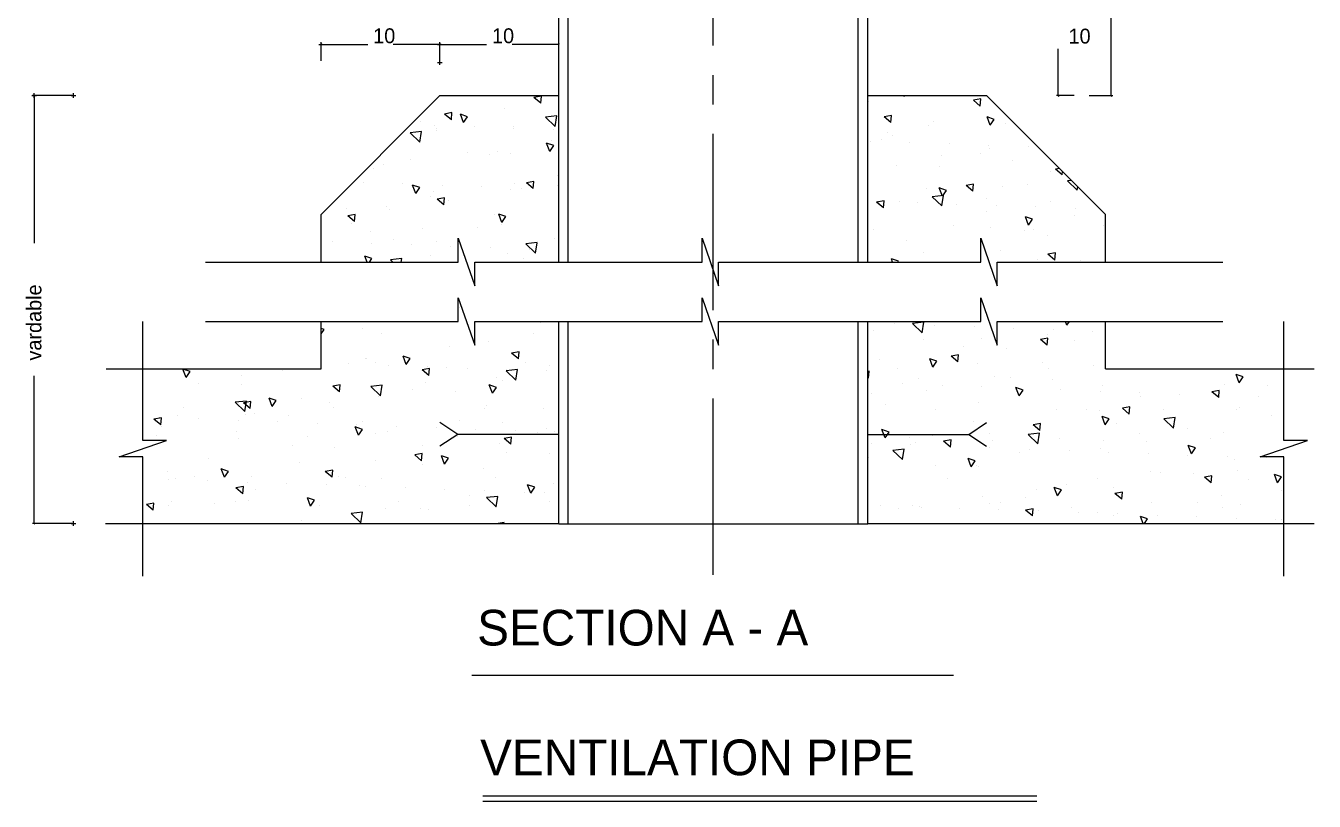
# Model space of a CAD drawing. Extents: x 152000 to 152174, y 158796 to 159332.
# Drawn here: x 152078.92 to 152095.62, y 159034.73 to 159044.78 of the extents above; entities that cross this region are included whole.
import ezdxf

# ---------------------------------------------------------------- set-up
doc = ezdxf.new("R2010")
doc.units = 0
doc.header["$LTSCALE"] = 3
doc.header["$MEASUREMENT"] = 0
doc.header["$PDMODE"] = 2
doc.header["$PDSIZE"] = 0.03
doc.linetypes.add('CENTER2', pattern=[28.575, 19.05, -3.175, 3.175, -3.175])
doc.linetypes.add('DASHED2', pattern=[0.375, 0.25, -0.125])
doc.layers.get('0').update_dxf_attribs({"linetype": 'CONTINUOUS'})
doc.layers.get('DEFPOINTS').update_dxf_attribs({"linetype": 'CONTINUOUS'})
for name, color, linetype in [('HATCH', 40, 'CONTINUOUS'), ('MECNEK', 6, 'CONTINUOUS'), ('NUMBERS', 6, 'CONTINUOUS'), ('TEXT', 7, 'CONTINUOUS'), ('WALLS', 7, 'CONTINUOUS')]:
    doc.layers.add(name, color=color, linetype=linetype)

# ---------------------------------------------------------------- blocks, each defined once
blk = doc.blocks.new('_OBLIQUE')
at = {"color": 0, "linetype": 'ByBlock'}
blk.add_line((-0.5, -0.5), (0.5, 0.5), dxfattribs=at)

msp = doc.modelspace()

# ---------------------------------------------------------------- linework, layer by layer
at = {"color": 8, "linetype": 'ByBlock'}
for p, q in [((152092.98542, 159043.87282), (152092.98542, 159049.82877)), ((152082.74798, 159044.32176), (152082.74798, 159044.5599)), ((152082.74798, 159044.5368), (152083.35243, 159044.5368)), ((152084.28798, 159044.5368), (152083.68353, 159044.5368)), ((152084.28798, 159044.32176), (152084.28798, 159044.5599)), ((152084.28798, 159044.32176), (152084.28798, 159044.5599)), ((152084.28798, 159044.5368), (152084.89243, 159044.5368)), ((152085.82798, 159044.5368), (152085.22353, 159044.5368)), ((152085.82798, 159044.32176), (152085.82798, 159044.5599)), ((152092.29837, 159043.87282), (152092.29837, 159044.47727)), ((152079.52138, 159043.87282), (152079.00742, 159043.87282)), ((152079.03052, 159043.87282), (152079.03052, 159041.95938)), ((152092.50694, 159043.87282), (152092.27527, 159043.87282)), ((152092.69962, 159043.87282), (152093.00852, 159043.87282)), ((152079.03052, 159038.32883), (152079.03052, 159040.24228)), ((152079.52138, 159038.32883), (152079.00742, 159038.32883))]:
    msp.add_line(p, q, dxfattribs=at)
for p in [(152082.74798, 159044.5368), (152084.28798, 159044.5368), (152084.28798, 159044.30251), (152084.28798, 159044.30251), (152079.03052, 159043.87282), (152079.54063, 159043.87282)]:
    msp.add_point(p, dxfattribs=at)
at = {"layer": 'DEFPOINTS', "color": 0, "linetype": 'ByBlock'}
for p in [(152082.74798, 159044.30251), (152085.82798, 159044.30251), (152092.29837, 159043.87282), (152092.52619, 159043.87282), (152092.68037, 159043.87282), (152092.98542, 159043.87282)]:
    msp.add_point(p, dxfattribs=at)
at = {"layer": 'HATCH'}
for p, q in [((152085.60268, 159043.86607), (152085.50615, 159043.84826)), ((152085.59463, 159043.77396), (152085.50615, 159043.8482)), ((152085.59463, 159043.77396), (152085.60269, 159043.86601)), ((152089.84148, 159043.7969), (152089.84148, 159043.7969)), ((152090.30248, 159043.86293), (152090.29869, 159043.87282)), ((152090.30248, 159043.86293), (152090.30916, 159043.87282)), ((152091.29792, 159043.82987), (152091.20138, 159043.81206)), ((152091.28987, 159043.73776), (152091.20139, 159043.812)), ((152091.28987, 159043.73776), (152091.29792, 159043.82981)), ((152084.4443, 159043.65239), (152084.34777, 159043.63459)), ((152084.43626, 159043.56028), (152084.34778, 159043.63452)), ((152084.43626, 159043.56028), (152084.44431, 159043.65233)), ((152084.64716, 159043.59995), (152084.5541, 159043.63118)), ((152084.5955, 159043.52328), (152084.55411, 159043.63111)), ((152085.1216, 159043.70031), (152085.1216, 159043.70031)), ((152084.03435, 159043.5418), (152084.03435, 159043.5418)), ((152084.22142, 159043.48971), (152084.22142, 159043.48971)), ((152084.59099, 159043.52219), (152084.59099, 159043.52219)), ((152084.5955, 159043.52328), (152084.64717, 159043.59988)), ((152084.73408, 159043.47099), (152084.73408, 159043.47099)), ((152085.23495, 159043.47418), (152085.23495, 159043.47418)), ((152085.78116, 159043.47412), (152085.65614, 159043.59406)), ((152085.8024, 159043.61114), (152085.65615, 159043.59413)), ((152085.78116, 159043.47412), (152085.8024, 159043.61108)), ((152090.13954, 159043.61619), (152090.04301, 159043.59839)), ((152090.13149, 159043.52409), (152090.04301, 159043.59833)), ((152090.13149, 159043.52409), (152090.13955, 159043.61613)), ((152090.62427, 159043.49052), (152090.62427, 159043.49052)), ((152090.68436, 159043.53176), (152090.68436, 159043.53176)), ((152091.47088, 159043.56489), (152091.37782, 159043.59612)), ((152091.41921, 159043.48823), (152091.37782, 159043.59606)), ((152091.41921, 159043.48823), (152091.47088, 159043.56483)), ((152091.61806, 159043.51533), (152091.61806, 159043.51533)), ((152084.02612, 159043.26995), (152083.9011, 159043.38989)), ((152084.04736, 159043.40697), (152083.90111, 159043.38996)), ((152084.02612, 159043.26995), (152084.04736, 159043.40691)), ((152084.24116, 159043.44937), (152084.24116, 159043.44937)), ((152084.24292, 159043.41507), (152084.24292, 159043.41507)), ((152085.24673, 159043.45226), (152085.24673, 159043.45226)), ((152085.72899, 159043.29519), (152085.72899, 159043.29519)), ((152085.75939, 159043.43354), (152085.75939, 159043.43354)), ((152090.0136, 159043.29952), (152090.0136, 159043.29952)), ((152090.09318, 159043.40145), (152090.09318, 159043.40145)), ((152090.15375, 159043.35364), (152090.15375, 159043.35364)), ((152084.64174, 159043.13667), (152084.64174, 159043.13667)), ((152085.02809, 159043.14947), (152085.02809, 159043.14947)), ((152085.76389, 159043.22524), (152085.67083, 159043.25647)), ((152085.71223, 159043.14858), (152085.67084, 159043.2564)), ((152085.71223, 159043.14858), (152085.7639, 159043.22518)), ((152089.86064, 159043.28373), (152089.86064, 159043.28373)), ((152090.37329, 159043.265), (152090.37329, 159043.265)), ((152090.88595, 159043.24627), (152090.88595, 159043.24627)), ((152091.29176, 159043.12663), (152091.29176, 159043.12663)), ((152091.39861, 159043.22755), (152091.39861, 159043.22755)), ((152091.4112, 159043.19063), (152091.4112, 159043.19063)), ((152091.91126, 159043.20882), (152091.91126, 159043.20882)), ((152083.555, 159042.97434), (152083.555, 159042.97434)), ((152083.90479, 159043.04607), (152083.90479, 159043.04607)), ((152084.93601, 159043.10511), (152084.93601, 159043.10511)), ((152085.19838, 159043.11707), (152085.19838, 159043.11707)), ((152090.20451, 159042.96812), (152090.20451, 159042.96812)), ((152090.78627, 159043.09148), (152090.78627, 159043.09148)), ((152091.70513, 159043.0279), (152091.70513, 159043.0279)), ((152083.42363, 159042.93367), (152083.42363, 159042.93367)), ((152085.81089, 159042.84309), (152085.81089, 159042.84309)), ((152090.76115, 159042.94851), (152090.76115, 159042.94851)), ((152092.194, 159042.88424), (152092.194, 159042.88424)), ((152092.31421, 159042.93058), (152092.26312, 159042.92116)), ((152092.3516, 159042.84686), (152092.26313, 159042.9211)), ((152092.3516, 159042.84686), (152092.35533, 159042.88946)), ((152083.2947, 159042.7493), (152083.2947, 159042.7493)), ((152083.80735, 159042.73058), (152083.80735, 159042.73058)), ((152084.02713, 159042.68071), (152083.93407, 159042.71194)), ((152083.97547, 159042.60405), (152083.93408, 159042.71187)), ((152083.97547, 159042.60405), (152084.02714, 159042.68065)), ((152084.20643, 159042.62728), (152084.20643, 159042.62728)), ((152084.32001, 159042.71185), (152084.32001, 159042.71185)), ((152084.83267, 159042.69313), (152084.83267, 159042.69313)), ((152085.20022, 159042.65209), (152085.20022, 159042.65209)), ((152085.24914, 159042.73154), (152085.24914, 159042.73154)), ((152085.34532, 159042.6744), (152085.34532, 159042.6744)), ((152085.50604, 159042.76149), (152085.40951, 159042.74368)), ((152085.49799, 159042.66938), (152085.40952, 159042.74362)), ((152085.49799, 159042.66938), (152085.50605, 159042.76143)), ((152085.80578, 159042.71194), (152085.80578, 159042.71194)), ((152090.58954, 159042.66843), (152090.58954, 159042.66843)), ((152090.85084, 159042.64565), (152090.75778, 159042.67688)), ((152090.79918, 159042.56899), (152090.75779, 159042.67682)), ((152090.79918, 159042.56899), (152090.85085, 159042.64559)), ((152091.20128, 159042.72529), (152091.10474, 159042.70748)), ((152091.19323, 159042.63318), (152091.10475, 159042.70742)), ((152091.19323, 159042.63318), (152091.20128, 159042.72523)), ((152091.58333, 159042.69325), (152091.58333, 159042.69325)), ((152091.89915, 159042.72151), (152091.89915, 159042.72151)), ((152092.47168, 159042.77311), (152092.42141, 159042.76726)), ((152092.54642, 159042.64725), (152092.42141, 159042.7672)), ((152092.54642, 159042.64725), (152092.55328, 159042.69151)), ((152084.16239, 159042.56921), (152084.16239, 159042.56921)), ((152084.34767, 159042.54782), (152084.25113, 159042.53001)), ((152084.33962, 159042.4557), (152084.25114, 159042.52994)), ((152084.33962, 159042.4557), (152084.34767, 159042.54775)), ((152084.39708, 159042.51697), (152084.39708, 159042.51697)), ((152090.0429, 159042.51162), (152089.94637, 159042.49381)), ((152090.03485, 159042.41951), (152089.94638, 159042.49375)), ((152089.95923, 159042.50586), (152089.95923, 159042.50586)), ((152089.97887, 159042.47744), (152089.97887, 159042.47744)), ((152090.03485, 159042.41951), (152090.04291, 159042.51155)), ((152090.24734, 159042.50334), (152090.24734, 159042.50334)), ((152090.47188, 159042.48714), (152090.47188, 159042.48714)), ((152090.81262, 159042.58011), (152090.66637, 159042.56309)), ((152090.79138, 159042.44308), (152090.66637, 159042.56303)), ((152090.79138, 159042.44308), (152090.81262, 159042.58004)), ((152090.8119, 159042.56299), (152090.8119, 159042.56299)), ((152090.98454, 159042.46841), (152090.98454, 159042.46841)), ((152091.36854, 159042.54339), (152091.36854, 159042.54339)), ((152092.19743, 159042.4988), (152092.19743, 159042.4988)), ((152083.07515, 159042.41069), (152083.07515, 159042.41069)), ((152083.18929, 159042.33414), (152083.09276, 159042.31633)), ((152083.18124, 159042.24202), (152083.09277, 159042.31627)), ((152083.18124, 159042.24202), (152083.1893, 159042.33407)), ((152083.59576, 159042.43628), (152083.59576, 159042.43628)), ((152083.63179, 159042.39109), (152083.63179, 159042.39109)), ((152084.99336, 159042.32739), (152084.99336, 159042.32739)), ((152085.14386, 159042.30601), (152085.0508, 159042.33723)), ((152085.0922, 159042.22934), (152085.05081, 159042.33717)), ((152085.0922, 159042.22934), (152085.14387, 159042.30594)), ((152091.37647, 159042.36854), (152091.37647, 159042.36854)), ((152091.49719, 159042.44969), (152091.49719, 159042.44969)), ((152092.00985, 159042.43096), (152092.00985, 159042.43096)), ((152092.52251, 159042.41223), (152092.52251, 159042.41223)), ((152083.14009, 159042.21154), (152083.14009, 159042.21154)), ((152084.05895, 159042.14796), (152084.05895, 159042.14796)), ((152085.09017, 159042.207), (152085.09017, 159042.207)), ((152082.89047, 159041.97734), (152082.89047, 159041.97734)), ((152083.3889, 159042.11158), (152083.3889, 159042.11158)), ((152083.40313, 159041.95861), (152083.40313, 159041.95861)), ((152083.68254, 159042.00557), (152083.68254, 159042.00557)), ((152084.23918, 159041.98596), (152084.23918, 159041.98596)), ((152085.5475, 159041.9676), (152085.40125, 159041.95058)), ((152085.52626, 159041.83057), (152085.5475, 159041.96753)), ((152085.77615, 159042.021), (152085.77615, 159042.021)), ((152083.4071, 159041.76148), (152083.31404, 159041.7927)), ((152083.34314, 159041.71683), (152083.31404, 159041.79264)), ((152083.91579, 159041.93989), (152083.91579, 159041.93989)), ((152084.17169, 159041.80519), (152084.17169, 159041.80519)), ((152085.52626, 159041.83057), (152085.40125, 159041.95052)), ((152083.37703, 159041.71683), (152083.4071, 159041.76141)), ((152083.79246, 159041.76343), (152083.64621, 159041.74641)), ((152083.67697, 159041.71683), (152083.64621, 159041.74634)), ((152083.78524, 159041.71683), (152083.79246, 159041.76336)), ((152082.78706, 159040.84224), (152082.74798, 159040.85536)), ((152082.74798, 159040.78422), (152082.78707, 159040.84218)), ((152083.27998, 159040.85486), (152083.27998, 159040.85486)), ((152083.52629, 159040.79211), (152083.52629, 159040.79211)), ((152085.50472, 159040.79019), (152085.50472, 159040.79019)), ((152085.58889, 159040.9354), (152085.58451, 159040.94683)), ((152085.58889, 159040.9354), (152085.5966, 159040.94683)), ((152082.75532, 159040.7253), (152082.75532, 159040.7253)), ((152083.31943, 159040.46741), (152083.31943, 159040.46741)), ((152083.33073, 159040.46934), (152083.33073, 159040.46934)), ((152083.90379, 159040.46754), (152083.81073, 159040.49876)), ((152083.85213, 159040.39087), (152083.81074, 159040.4987)), ((152083.85213, 159040.39087), (152083.9038, 159040.46747)), ((152082.24399, 159040.30701), (152082.24399, 159040.30701)), ((152083.10453, 159040.39962), (152083.10453, 159040.39962)), ((152083.44841, 159040.41533), (152083.44841, 159040.41533)), ((152083.61718, 159040.38089), (152083.61718, 159040.38089)), ((152083.88737, 159040.44974), (152083.88737, 159040.44974)), ((152084.15439, 159040.33866), (152084.05786, 159040.32085)), ((152084.14634, 159040.24654), (152084.05786, 159040.32078)), ((152084.12984, 159040.36217), (152084.12984, 159040.36217)), ((152084.14634, 159040.24654), (152084.1544, 159040.33859)), ((152085.66781, 159040.30599), (152085.66781, 159040.30599)), ((152085.70668, 159040.37683), (152085.70668, 159040.37683)), ((152094.1177, 159040.32904), (152094.1177, 159040.32904)), ((152082.99601, 159040.12498), (152082.89948, 159040.10717)), ((152082.98797, 159040.03287), (152082.99602, 159040.12491)), ((152083.53756, 159040.11988), (152083.39131, 159040.10286)), ((152083.51632, 159039.98285), (152083.53756, 159040.11981)), ((152084.10222, 159040.16102), (152084.10222, 159040.16102)), ((152094.45626, 159040.13223), (152094.45626, 159040.13223)), ((152094.69773, 159040.22759), (152094.60467, 159040.25882)), ((152094.64607, 159040.15093), (152094.60468, 159040.25876)), ((152094.64607, 159040.15093), (152094.69774, 159040.22754)), ((152082.16703, 159039.92301), (152082.07397, 159039.95423)), ((152082.11537, 159039.84634), (152082.07398, 159039.95417)), ((152082.98797, 159040.03287), (152082.89949, 159040.10711)), ((152083.51632, 159039.98285), (152083.39131, 159040.10279)), ((152083.49155, 159039.97003), (152083.49155, 159039.97003)), ((152083.93813, 159040.06421), (152083.93813, 159040.06421)), ((152093.35765, 159040.0251), (152093.35765, 159040.0251)), ((152093.36952, 159039.9699), (152093.36952, 159039.9699)), ((152093.8703, 159040.00637), (152093.8703, 159040.00637)), ((152094.38648, 159040.05258), (152094.28995, 159040.03477)), ((152094.37844, 159039.96047), (152094.28996, 159040.03472)), ((152094.37844, 159039.96047), (152094.38649, 159040.05252)), ((152094.38296, 159039.98764), (152094.38296, 159039.98764)), ((152094.89561, 159039.96892), (152094.89561, 159039.96892)), ((152082.11537, 159039.84634), (152082.16704, 159039.92294)), ((152082.49776, 159039.94521), (152082.49776, 159039.94521)), ((152082.85138, 159039.90188), (152082.85138, 159039.90188)), ((152082.90948, 159039.82719), (152082.90948, 159039.82719)), ((152085.63276, 159039.8176), (152085.63276, 159039.8176)), ((152093.22811, 159039.8389), (152093.13158, 159039.8211)), ((152093.22006, 159039.7468), (152093.13159, 159039.82104)), ((152093.22006, 159039.7468), (152093.22812, 159039.83885)), ((152093.65952, 159039.81171), (152093.65952, 159039.81171)), ((152094.61, 159039.79994), (152094.61, 159039.79994)), ((152094.65331, 159039.83652), (152094.65331, 159039.83652)), ((152082.18765, 159039.64638), (152082.18765, 159039.64638)), ((152082.32077, 159039.72376), (152082.32077, 159039.72376)), ((152082.7003, 159039.62765), (152082.7003, 159039.62765)), ((152083.28469, 159039.64532), (152083.28469, 159039.64532)), ((152084.54552, 159039.65909), (152084.54552, 159039.65909)), ((152085.10216, 159039.63948), (152085.10216, 159039.63948)), ((152091.19553, 159039.64905), (152091.19553, 159039.64905)), ((152092.06973, 159039.62523), (152091.9732, 159039.60742)), ((152092.06169, 159039.53312), (152092.06974, 159039.62517)), ((152092.96097, 159039.68307), (152092.86791, 159039.71429)), ((152092.90931, 159039.6064), (152092.86791, 159039.71423)), ((152092.90931, 159039.6064), (152092.96098, 159039.68301)), ((152093.04885, 159039.62071), (152093.04885, 159039.62071)), ((152093.8129, 159039.70135), (152093.66665, 159039.68433)), ((152093.79166, 159039.56433), (152093.66665, 159039.68427)), ((152093.79166, 159039.56433), (152093.8129, 159039.70129)), ((152082.57134, 159039.45818), (152082.57134, 159039.45818)), ((152083.28376, 159039.5483), (152083.1907, 159039.57953)), ((152083.2321, 159039.47163), (152083.19071, 159039.57946)), ((152083.21296, 159039.60893), (152083.21296, 159039.60893)), ((152083.2321, 159039.47163), (152083.28377, 159039.54824)), ((152083.45878, 159039.49675), (152083.45878, 159039.49675)), ((152083.60257, 159039.51722), (152083.60257, 159039.51722)), ((152083.72561, 159039.5902), (152083.72561, 159039.5902)), ((152084.23827, 159039.57148), (152084.23827, 159039.57148)), ((152084.52143, 159039.45364), (152084.52143, 159039.45364)), ((152084.75093, 159039.55275), (152084.75093, 159039.55275)), ((152085.26358, 159039.53402), (152085.26358, 159039.53402)), ((152085.55266, 159039.51268), (152085.55266, 159039.51268)), ((152085.67195, 159039.55475), (152085.67195, 159039.55475)), ((152085.77624, 159039.5153), (152085.77624, 159039.5153)), ((152090.10747, 159039.51324), (152090.01441, 159039.54447)), ((152090.05581, 159039.43658), (152090.01442, 159039.54441)), ((152090.05581, 159039.43658), (152090.10748, 159039.51318)), ((152090.10828, 159039.49053), (152090.10828, 159039.49053)), ((152090.66492, 159039.47093), (152090.66492, 159039.47093)), ((152091.40292, 159039.49906), (152091.40292, 159039.49906)), ((152092.05786, 159039.49718), (152091.91161, 159039.48016)), ((152092.03662, 159039.36015), (152091.91161, 159039.4801)), ((152092.06169, 159039.53312), (152091.97321, 159039.60736)), ((152092.03662, 159039.36015), (152092.05786, 159039.49712)), ((152092.05506, 159039.5959), (152092.05506, 159039.5959)), ((152093.353, 159039.49452), (152093.353, 159039.49452)), ((152093.97691, 159039.56477), (152093.97691, 159039.56477)), ((152094.44645, 159039.51182), (152094.44645, 159039.51182)), ((152082.37153, 159039.33824), (152082.37153, 159039.33824)), ((152082.92817, 159039.31863), (152082.92817, 159039.31863)), ((152084.06749, 159039.33894), (152084.06749, 159039.33894)), ((152085.06128, 159039.36375), (152085.06128, 159039.36375)), ((152085.21612, 159039.44775), (152085.11959, 159039.42995)), ((152085.20808, 159039.35564), (152085.1196, 159039.42988)), ((152085.20808, 159039.35564), (152085.21613, 159039.44769)), ((152089.87749, 159039.36549), (152089.87749, 159039.36549)), ((152090.30282, 159039.29301), (152090.15657, 159039.27599)), ((152090.28158, 159039.15598), (152090.30282, 159039.29295)), ((152090.37169, 159039.44002), (152090.37169, 159039.44002)), ((152090.39014, 159039.34676), (152090.39014, 159039.34676)), ((152090.4506, 159039.38009), (152090.4506, 159039.38009)), ((152090.91136, 159039.41155), (152090.81483, 159039.39375)), ((152090.90331, 159039.31944), (152090.81484, 159039.39369)), ((152090.9028, 159039.32804), (152090.9028, 159039.32804)), ((152090.90331, 159039.31944), (152090.91137, 159039.41149)), ((152091.41545, 159039.30931), (152091.41545, 159039.30931)), ((152091.44439, 159039.4049), (152091.44439, 159039.4049)), ((152091.92811, 159039.29058), (152091.92811, 159039.29058)), ((152092.32178, 159039.43548), (152092.32178, 159039.43548)), ((152092.84199, 159039.29601), (152092.84199, 159039.29601)), ((152092.88967, 159039.40625), (152092.88967, 159039.40625)), ((152093.44631, 159039.38665), (152093.44631, 159039.38665)), ((152094.0777, 159039.30836), (152093.98464, 159039.33958)), ((152094.02604, 159039.2317), (152093.98464, 159039.33953)), ((152094.02604, 159039.2317), (152094.07771, 159039.3083)), ((152094.27186, 159039.43094), (152094.27186, 159039.43094)), ((152082.46303, 159039.12313), (152082.46303, 159039.12313)), ((152083.45682, 159039.14794), (152083.45682, 159039.14794)), ((152084.05775, 159039.23408), (152083.96122, 159039.21627)), ((152084.0497, 159039.14196), (152083.96123, 159039.2162)), ((152084.0497, 159039.14196), (152084.05776, 159039.23401)), ((152084.40049, 159039.1736), (152084.30743, 159039.20482)), ((152084.34883, 159039.09693), (152084.30744, 159039.20476)), ((152084.34883, 159039.09693), (152084.4005, 159039.17353)), ((152085.15291, 159039.25396), (152085.15291, 159039.25396)), ((152085.70955, 159039.23435), (152085.70955, 159039.23435)), ((152089.83993, 159039.18909), (152089.83993, 159039.18909)), ((152090.28158, 159039.15598), (152090.15657, 159039.27593)), ((152091.2242, 159039.13854), (152091.13114, 159039.16976)), ((152091.17254, 159039.06187), (152091.13115, 159039.1697)), ((152091.17254, 159039.06187), (152091.22421, 159039.13848)), ((152091.80292, 159039.24392), (152091.80292, 159039.24392)), ((152092.44077, 159039.27186), (152092.44077, 159039.27186)), ((152092.95342, 159039.25313), (152092.95342, 159039.25313)), ((152093.46608, 159039.2344), (152093.46608, 159039.2344)), ((152093.97873, 159039.21568), (152093.97873, 159039.21568)), ((152094.49139, 159039.19695), (152094.49139, 159039.19695)), ((152094.58431, 159039.15964), (152094.58431, 159039.15964)), ((152082.89937, 159039.0204), (152082.80284, 159039.00259)), ((152082.89133, 159038.92829), (152082.80285, 159039.00253)), ((152082.89133, 159038.92829), (152082.89938, 159039.02033)), ((152084.06617, 159039.09163), (152084.06617, 159039.09163)), ((152084.85442, 159039.03905), (152084.85442, 159039.03905)), ((152090.71568, 159039.0854), (152090.71568, 159039.0854)), ((152091.23753, 159039.0802), (152091.23753, 159039.0802)), ((152091.27232, 159039.0658), (152091.27232, 159039.0658)), ((152093.49706, 159039.00113), (152093.49706, 159039.00113)), ((152093.62479, 159038.98962), (152093.62479, 159038.98962)), ((152094.0537, 159038.98152), (152094.0537, 159038.98152)), ((152094.61858, 159039.01444), (152094.61858, 159039.01444)), ((152082.30311, 159038.84653), (152082.30311, 159038.84653)), ((152082.81577, 159038.8278), (152082.81577, 159038.8278)), ((152082.97892, 159038.93311), (152082.97892, 159038.93311)), ((152083.06364, 159038.92908), (152083.06364, 159038.92908)), ((152083.24996, 159038.82324), (152083.24996, 159038.82324)), ((152083.32842, 159038.80907), (152083.32842, 159038.80907)), ((152083.53556, 159038.91351), (152083.53556, 159038.91351)), ((152083.84108, 159038.79035), (152083.84108, 159038.79035)), ((152085.01373, 159038.92454), (152085.01373, 159038.92454)), ((152085.51722, 159038.79889), (152085.42416, 159038.83012)), ((152085.46556, 159038.72222), (152085.42417, 159038.83005)), ((152085.46556, 159038.72222), (152085.51723, 159038.79882)), ((152085.76031, 159038.84883), (152085.76031, 159038.84883)), ((152090.86399, 159038.91092), (152090.86399, 159038.91092)), ((152092.34093, 159038.76383), (152092.24787, 159038.79506)), ((152092.28927, 159038.68717), (152092.24788, 159038.795)), ((152092.41032, 159038.83879), (152092.41032, 159038.83879)), ((152092.81407, 159038.90638), (152092.81407, 159038.90638)), ((152093.01412, 159038.79863), (152093.01412, 159038.79863)), ((152094.28984, 159038.948), (152094.19331, 159038.93019)), ((152094.2818, 159038.85589), (152094.19332, 159038.93014)), ((152094.2818, 159038.85589), (152094.28985, 159038.94794)), ((152082.66373, 159038.62907), (152082.57067, 159038.66029)), ((152082.61207, 159038.5524), (152082.57068, 159038.66022)), ((152082.61207, 159038.5524), (152082.66374, 159038.629)), ((152083.75673, 159038.61912), (152083.75673, 159038.61912)), ((152084.35373, 159038.77162), (152084.35373, 159038.77162)), ((152084.67356, 159038.6865), (152084.67356, 159038.6865)), ((152084.86639, 159038.75289), (152084.86639, 159038.75289)), ((152085.0377, 159038.6805), (152084.89145, 159038.66348)), ((152085.01646, 159038.54347), (152084.89145, 159038.66342)), ((152085.01646, 159038.54347), (152085.0377, 159038.68043)), ((152085.37905, 159038.73417), (152085.37905, 159038.73417)), ((152085.63721, 159038.73266), (152085.63721, 159038.73266)), ((152091.32307, 159038.68028), (152091.32307, 159038.68028)), ((152091.87971, 159038.66067), (152091.87971, 159038.66067)), ((152092.02033, 159038.77381), (152092.02033, 159038.77381)), ((152092.28927, 159038.68717), (152092.34094, 159038.76377)), ((152093.13147, 159038.73433), (152093.03494, 159038.71652)), ((152093.12343, 159038.64222), (152093.03495, 159038.71646)), ((152093.12343, 159038.64222), (152093.13148, 159038.73427)), ((152094.41172, 159038.68973), (152094.41172, 159038.68973)), ((152082.72551, 159038.56008), (152082.72551, 159038.56008)), ((152083.28266, 159038.47633), (152083.13641, 159038.45931)), ((152083.26142, 159038.3393), (152083.13641, 159038.45924)), ((152083.26142, 159038.3393), (152083.28266, 159038.47626)), ((152083.58632, 159038.52798), (152083.58632, 159038.52798)), ((152084.03275, 159038.51685), (152084.03275, 159038.51685)), ((152084.14295, 159038.50838), (152084.14295, 159038.50838)), ((152084.67559, 159038.55554), (152084.67559, 159038.55554)), ((152085.02655, 159038.54167), (152085.02655, 159038.54167)), ((152085.70682, 159038.61458), (152085.70682, 159038.61458)), ((152089.99295, 159038.56563), (152089.99295, 159038.56563)), ((152090.23633, 159038.51794), (152090.23633, 159038.51794)), ((152090.41586, 159038.558), (152090.41586, 159038.558)), ((152090.50561, 159038.54691), (152090.50561, 159038.54691)), ((152090.52585, 159038.54191), (152090.52585, 159038.54191)), ((152091.01826, 159038.52818), (152091.01826, 159038.52818)), ((152091.40966, 159038.58282), (152091.40966, 159038.58282)), ((152091.53092, 159038.50945), (152091.53092, 159038.50945)), ((152091.55708, 159038.60095), (152091.55708, 159038.60095)), ((152091.97309, 159038.52065), (152091.87656, 159038.50284)), ((152091.96505, 159038.42854), (152091.87657, 159038.50278)), ((152091.96505, 159038.42854), (152091.9731, 159038.52059)), ((152092.04357, 159038.49073), (152092.04357, 159038.49073)), ((152092.47594, 159038.53737), (152092.47594, 159038.53737)), ((152092.55623, 159038.472), (152092.55623, 159038.472)), ((152092.80726, 159038.47392), (152092.80726, 159038.47392)), ((152093.06889, 159038.45328), (152093.06889, 159038.45328)), ((152093.50717, 159038.59641), (152093.50717, 159038.59641)), ((152094.10445, 159038.596), (152094.10445, 159038.596)), ((152094.42603, 159038.53283), (152094.42603, 159038.53283)), ((152094.66109, 159038.5764), (152094.66109, 159038.5764)), ((152082.49957, 159038.36565), (152082.49957, 159038.36565)), ((152085.11948, 159038.34317), (152085.04172, 159038.32883)), ((152085.11825, 159038.32883), (152085.11949, 159038.34311)), ((152093.01771, 159038.43367), (152093.01771, 159038.43367)), ((152093.45766, 159038.38912), (152093.3646, 159038.42035)), ((152093.39972, 159038.32883), (152093.36461, 159038.42029)), ((152093.41704, 159038.32883), (152093.45767, 159038.38907)), ((152093.58154, 159038.43455), (152093.58154, 159038.43455)), ((152094.0942, 159038.41582), (152094.0942, 159038.41582)), ((152094.60685, 159038.3971), (152094.60685, 159038.3971))]:
    msp.add_line(p, q, dxfattribs=at)
at = {"layer": 'MECNEK'}
for p, q in [((152085.82798, 159041.71683), (152085.82798, 159056.19281)), ((152089.83197, 159041.71683), (152089.83197, 159056.19281)), ((152085.82798, 159038.32553), (152085.82798, 159040.94683)), ((152089.83197, 159038.32553), (152089.83197, 159040.94683)), ((152084.51898, 159039.48383), (152084.28798, 159039.63783)), ((152091.14097, 159039.48383), (152091.37197, 159039.63783)), ((152084.51898, 159039.48383), (152084.28798, 159039.32983)), ((152085.82798, 159039.48383), (152084.51898, 159039.48383)), ((152089.83197, 159039.48383), (152091.14097, 159039.48383)), ((152091.14097, 159039.48383), (152091.37197, 159039.32983)), ((152085.82798, 159038.32553), (152089.83197, 159038.32553))]:
    msp.add_line(p, q, dxfattribs=at)
at = {"layer": 'MECNEK', "linetype": 'DASHED2', "ltscale": 5}
for p, q in [((152085.95118, 159041.71683), (152085.95118, 159054.65281)), ((152089.70877, 159041.71683), (152089.70877, 159054.65281)), ((152085.95118, 159038.32553), (152085.95118, 159040.94683)), ((152089.70877, 159038.32553), (152089.70877, 159040.94683))]:
    msp.add_line(p, q, dxfattribs=at)
at = {"layer": 'NUMBERS', "color": 8, "linetype": 'CENTER2', "ltscale": 0.04}
msp.add_line((152087.82997, 159037.66292), (152087.82997, 159058.14335), dxfattribs=at)
at = {"layer": 'TEXT', "color": 2}
for p, q in [((152091.96757, 159042.27095), (152091.87451, 159042.30217)), ((152091.91591, 159042.19429), (152091.87452, 159042.30211)), ((152092.50654, 159042.31638), (152092.50654, 159042.31638)), ((152092.91197, 159041.71683), (152092.91197, 159042.33282)), ((152084.76979, 159042.16408), (152084.76979, 159042.16408)), ((152089.90921, 159042.13434), (152089.90921, 159042.13434)), ((152090.94043, 159042.19338), (152090.94043, 159042.19338)), ((152091.4193, 159042.15786), (152091.4193, 159042.15786)), ((152091.85929, 159042.1298), (152091.85929, 159042.1298)), ((152091.91591, 159042.19429), (152091.96758, 159042.27089)), ((152091.97593, 159042.13826), (152091.97593, 159042.13826)), ((152092.89052, 159042.18884), (152092.89052, 159042.18884)), ((152084.52593, 159042.02483), (152084.73832, 159041.40883)), ((152084.52593, 159041.71683), (152084.52593, 159042.02483)), ((152087.68714, 159041.71683), (152087.68714, 159042.02483)), ((152087.68714, 159042.02483), (152087.89953, 159041.40883)), ((152090.33255, 159041.99553), (152090.33255, 159041.99553)), ((152091.29717, 159041.71683), (152091.29717, 159042.02483)), ((152091.29717, 159042.02483), (152091.50956, 159041.40883)), ((152092.15926, 159042.06215), (152092.15926, 159042.06215)), ((152084.42844, 159041.92116), (152084.42844, 159041.92116)), ((152084.9411, 159041.90243), (152084.9411, 159041.90243)), ((152085.16548, 159041.83001), (152085.16548, 159041.83001)), ((152085.45375, 159041.88371), (152085.45375, 159041.88371)), ((152090.5548, 159041.84635), (152090.5548, 159041.84635)), ((152091.54859, 159041.87116), (152091.54859, 159041.87116)), ((152092.26301, 159041.83439), (152092.16648, 159041.81658)), ((152092.25497, 159041.74228), (152092.16649, 159041.81652)), ((152092.25497, 159041.74228), (152092.26302, 159041.83433)), ((152081.2495, 159041.71683), (152084.52593, 159041.71683)), ((152084.73832, 159041.40883), (152084.73832, 159041.71683)), ((152084.73832, 159041.71683), (152087.68714, 159041.71683)), ((152085.37718, 159041.75896), (152085.37718, 159041.75896)), ((152087.89953, 159041.40883), (152087.89953, 159041.71683)), ((152087.89953, 159041.71683), (152091.29717, 159041.71683)), ((152090.23081, 159041.72642), (152090.13775, 159041.75764)), ((152090.1534, 159041.71683), (152090.13776, 159041.75758)), ((152090.22439, 159041.71683), (152090.23082, 159041.72636)), ((152091.50956, 159041.40883), (152091.50956, 159041.71683)), ((152091.50956, 159041.71683), (152094.4333, 159041.71683)), ((152092.02669, 159041.75274), (152092.02669, 159041.75274)), ((152092.58333, 159041.73313), (152092.58333, 159041.73313)), ((152084.52593, 159040.94683), (152084.52593, 159041.25483)), ((152084.52593, 159041.25483), (152084.73832, 159040.63883)), ((152084.54391, 159041.1213), (152084.54391, 159041.1213)), ((152087.68714, 159040.94683), (152087.68714, 159041.25483)), ((152087.68714, 159041.25483), (152087.89953, 159040.63883)), ((152091.29717, 159040.94683), (152091.29717, 159041.25483)), ((152091.29717, 159041.25483), (152091.50956, 159040.63883)), ((152080.43798, 159039.40337), (152080.43798, 159040.94683)), ((152081.2495, 159040.94683), (152084.52593, 159040.94683)), ((152084.73832, 159040.63883), (152084.73832, 159040.94683)), ((152084.73832, 159040.94683), (152087.68714, 159040.94683)), ((152087.89953, 159040.63883), (152087.89953, 159040.94683)), ((152087.89953, 159040.94683), (152091.29717, 159040.94683)), ((152089.9094, 159040.83326), (152089.9094, 159040.83326)), ((152090.18312, 159040.91532), (152090.18312, 159040.91532)), ((152090.55772, 159040.93656), (152090.41147, 159040.91954)), ((152090.53648, 159040.79953), (152090.41147, 159040.91948)), ((152090.53648, 159040.79953), (152090.55772, 159040.93649)), ((152090.69578, 159040.89659), (152090.69578, 159040.89659)), ((152091.20843, 159040.87786), (152091.20843, 159040.87786)), ((152091.50956, 159040.63883), (152091.50956, 159040.94683)), ((152091.50956, 159040.94683), (152094.4333, 159040.94683)), ((152091.72109, 159040.85914), (152091.72109, 159040.85914)), ((152092.23375, 159040.84041), (152092.23375, 159040.84041)), ((152092.41261, 159040.90034), (152092.39477, 159040.94683)), ((152092.41261, 159040.90034), (152092.44396, 159040.94683)), ((152092.7464, 159040.82169), (152092.7464, 159040.82169)), ((152092.91146, 159040.94018), (152092.91146, 159040.94018)), ((152092.91197, 159040.33083), (152092.91197, 159040.94683)), ((152095.22197, 159039.40337), (152095.22197, 159040.94683)), ((152084.41798, 159040.62785), (152084.41798, 159040.62785)), ((152084.7054, 159040.72075), (152084.7054, 159040.72075)), ((152084.92389, 159040.68322), (152084.92389, 159040.68322)), ((152090.55566, 159040.70713), (152090.55566, 159040.70713)), ((152091.06749, 159040.62163), (152091.06749, 159040.62163)), ((152091.307, 159040.72437), (152091.307, 159040.72437)), ((152092.16637, 159040.72981), (152092.06984, 159040.712)), ((152092.15833, 159040.6377), (152092.06985, 159040.71194)), ((152092.15473, 159040.78015), (152092.15473, 159040.78015)), ((152092.15833, 159040.6377), (152092.16638, 159040.72975)), ((152092.50575, 159040.70259), (152092.50575, 159040.70259)), ((152085.31276, 159040.55233), (152085.21623, 159040.53453)), ((152085.30472, 159040.46022), (152085.21624, 159040.53446)), ((152085.30472, 159040.46022), (152085.31277, 159040.55227)), ((152089.98074, 159040.4593), (152089.98074, 159040.4593)), ((152090.72751, 159040.43248), (152090.63445, 159040.4637)), ((152090.67585, 159040.35581), (152090.63445, 159040.46364)), ((152091.008, 159040.51613), (152090.91147, 159040.49833)), ((152090.99995, 159040.42402), (152090.91148, 159040.49827)), ((152090.99995, 159040.42402), (152091.00801, 159040.51607)), ((152091.62413, 159040.60203), (152091.62413, 159040.60203)), ((152081.0503, 159040.29771), (152080.95724, 159040.32894)), ((152080.99864, 159040.22104), (152080.95725, 159040.32887)), ((152080.99864, 159040.22104), (152081.05031, 159040.29765)), ((152084.36727, 159040.35175), (152084.36727, 159040.35175)), ((152084.64249, 159040.34344), (152084.64249, 159040.34344)), ((152085.2926, 159040.32405), (152085.14635, 159040.30703)), ((152085.27136, 159040.18702), (152085.14635, 159040.30697)), ((152085.15515, 159040.32472), (152085.15515, 159040.32472)), ((152085.27136, 159040.18702), (152085.2926, 159040.32398)), ((152085.3985, 159040.41079), (152085.3985, 159040.41079)), ((152089.84962, 159040.30246), (152089.83197, 159040.2992)), ((152089.84158, 159040.21035), (152089.84963, 159040.3024)), ((152090.21753, 159040.33812), (152090.21753, 159040.33812)), ((152090.67585, 159040.35581), (152090.72752, 159040.43242)), ((152091.24876, 159040.39717), (152091.24876, 159040.39717)), ((152092.08979, 159040.41798), (152092.08979, 159040.41798)), ((152092.16762, 159040.33358), (152092.16762, 159040.33358)), ((152092.76213, 159040.37502), (152092.76213, 159040.37502)), ((152081.15674, 159040.14849), (152081.15674, 159040.14849)), ((152081.71338, 159040.12889), (152081.71338, 159040.12889)), ((152081.71497, 159040.2516), (152081.71497, 159040.2516)), ((152085.02052, 159040.09283), (152084.92746, 159040.12406)), ((152084.96886, 159040.01616), (152084.92747, 159040.12399)), ((152085.02537, 159040.22273), (152085.02537, 159040.22273)), ((152085.09601, 159040.18584), (152085.09601, 159040.18584)), ((152089.84158, 159040.21035), (152089.83197, 159040.21841)), ((152090.28171, 159040.13745), (152090.28171, 159040.13745)), ((152090.48533, 159040.20217), (152090.48533, 159040.20217)), ((152090.79437, 159040.11873), (152090.79437, 159040.11873)), ((152091.47913, 159040.22699), (152091.47913, 159040.22699)), ((152091.67488, 159040.21651), (152091.67488, 159040.21651)), ((152092.23152, 159040.1969), (152092.23152, 159040.1969)), ((152084.49476, 159040.04461), (152084.49476, 159040.04461)), ((152084.96886, 159040.01616), (152085.02053, 159040.09277)), ((152089.87466, 159040.01118), (152089.87466, 159040.01118)), ((152090.58814, 159040.05417), (152090.58814, 159040.05417)), ((152091.30702, 159040.1), (152091.30702, 159040.1)), ((152091.84424, 159040.05777), (152091.75118, 159040.089)), ((152091.79258, 159039.98111), (152091.75118, 159040.08894)), ((152091.79258, 159039.98111), (152091.84425, 159040.05771)), ((152091.81968, 159040.08128), (152091.81968, 159040.08128)), ((152092.33233, 159040.06255), (152092.33233, 159040.06255)), ((152092.84499, 159040.04382), (152092.84499, 159040.04382)), ((152092.87673, 159040.11809), (152092.87673, 159040.11809)), ((152095.0129, 159040.11263), (152095.0129, 159040.11263)), ((152080.95939, 159039.83173), (152080.95939, 159039.83173)), ((152081.78252, 159039.91571), (152081.63627, 159039.89869)), ((152081.76128, 159039.77867), (152081.63627, 159039.89862)), ((152081.83764, 159039.9113), (152081.74111, 159039.8935)), ((152081.82959, 159039.81919), (152081.74112, 159039.89343)), ((152081.76128, 159039.77867), (152081.78252, 159039.91564)), ((152081.82959, 159039.81919), (152081.83765, 159039.91124)), ((152084.85956, 159039.82265), (152084.85956, 159039.82265)), ((152084.88915, 159039.86113), (152084.88915, 159039.86113)), ((152090.05753, 159039.87605), (152090.05753, 159039.87605)), ((152090.70982, 159039.80903), (152090.70982, 159039.80903)), ((152091.27226, 159039.90228), (152091.27226, 159039.90228)), ((152092.28227, 159039.81138), (152092.28227, 159039.81138)), ((152092.65991, 159039.80448), (152092.65991, 159039.80448)), ((152092.83891, 159039.79178), (152092.83891, 159039.79178)), ((152080.67926, 159039.69763), (152080.58273, 159039.67982)), ((152080.67122, 159039.60551), (152080.58274, 159039.67975)), ((152080.64968, 159039.70256), (152080.64968, 159039.70256)), ((152080.67122, 159039.60551), (152080.67927, 159039.69756)), ((152080.8933, 159039.7294), (152080.8933, 159039.7294)), ((152081.16233, 159039.68383), (152081.16233, 159039.68383)), ((152081.67499, 159039.66511), (152081.67499, 159039.66511)), ((152081.76414, 159039.74336), (152081.76414, 159039.74336)), ((152081.88709, 159039.75422), (152081.88709, 159039.75422)), ((152095.06366, 159039.7271), (152095.06366, 159039.7271)), ((152080.62126, 159039.46272), (152080.62126, 159039.46272)), ((152080.67739, 159039.58103), (152080.67739, 159039.58103)), ((152081.65248, 159039.52177), (152081.65248, 159039.52177)), ((152080.12998, 159039.19098), (152080.74598, 159039.40337)), ((152080.74598, 159039.40337), (152080.43798, 159039.40337)), ((152081.68023, 159039.42951), (152081.68023, 159039.42951)), ((152094.91397, 159039.19098), (152095.52997, 159039.40337)), ((152095.52997, 159039.40337), (152095.22197, 159039.40337)), ((152080.43798, 159039.19098), (152080.12998, 159039.19098)), ((152080.43798, 159037.64752), (152080.43798, 159039.19098)), ((152081.28479, 159039.1759), (152081.28479, 159039.1759)), ((152095.22197, 159039.19098), (152094.91397, 159039.19098)), ((152095.00405, 159039.17823), (152095.00405, 159039.17823)), ((152095.22197, 159037.64752), (152095.22197, 159039.19098)), ((152080.75418, 159038.99778), (152080.75418, 159038.99778)), ((152081.547, 159039.00377), (152081.45394, 159039.035)), ((152081.49534, 159038.9271), (152081.45395, 159039.03493)), ((152081.49534, 159038.9271), (152081.54701, 159039.0037)), ((152095.19443, 159038.93365), (152095.10136, 159038.96488)), ((152095.14277, 159038.85699), (152095.10137, 159038.96482)), ((152080.76514, 159038.9027), (152080.76514, 159038.9027)), ((152080.85856, 159038.90732), (152080.85856, 159038.90732)), ((152081.11355, 159038.93363), (152081.11355, 159038.93363)), ((152081.2778, 159038.88398), (152081.2778, 159038.88398)), ((152081.741, 159038.80672), (152081.64447, 159038.78892)), ((152081.73296, 159038.71461), (152081.64448, 159038.78885)), ((152081.73296, 159038.71461), (152081.74101, 159038.80666)), ((152081.79045, 159038.86525), (152081.79045, 159038.86525)), ((152081.85236, 159038.93213), (152081.85236, 159038.93213)), ((152094.76416, 159038.90184), (152094.76416, 159038.90184)), ((152095.14277, 159038.85699), (152095.19444, 159038.9336)), ((152081.80665, 159038.62366), (152081.80665, 159038.62366)), ((152081.89218, 159038.77078), (152081.89218, 159038.77078)), ((152095.1917, 159038.75452), (152095.1917, 159038.75452)), ((152080.58262, 159038.59305), (152080.48609, 159038.57524)), ((152080.57458, 159038.50093), (152080.4861, 159038.57517)), ((152080.57458, 159038.50093), (152080.58263, 159038.59298)), ((152080.77542, 159038.56462), (152080.77542, 159038.56462)), ((152080.80493, 159038.61226), (152080.80493, 159038.61226)), ((152081.36157, 159038.59266), (152081.36157, 159038.59266)), ((152081.6455, 159038.60743), (152081.6455, 159038.60743)), ((152095.11951, 159038.37837), (152095.11951, 159038.37837)), ((152095.19451, 159038.38334), (152095.19451, 159038.38334)), ((152084.70169, 159036.36456), (152090.94142, 159036.36456)), ((152084.84464, 159034.80007), (152092.02174, 159034.80007)), ((152084.84464, 159034.72963), (152092.02174, 159034.72963))]:
    msp.add_line(p, q, dxfattribs=at)
msp.add_point((152079.54063, 159038.32883), dxfattribs=at)
at = {"layer": 'WALLS'}
for p, q in [((152082.74798, 159042.33282), (152084.28798, 159043.87282)), ((152084.28798, 159043.87282), (152085.82798, 159043.87282)), ((152089.83197, 159043.87282), (152091.37197, 159043.87282)), ((152092.91197, 159042.33282), (152091.37197, 159043.87282)), ((152082.74798, 159041.71683), (152082.74798, 159042.33282)), ((152082.74798, 159040.33083), (152082.74798, 159040.94683)), ((152079.9653, 159040.33083), (152082.74798, 159040.33083)), ((152092.91197, 159040.33083), (152095.61662, 159040.33083)), ((152079.95388, 159038.32883), (152085.82798, 159038.32883)), ((152089.83197, 159038.32883), (152095.61662, 159038.32883))]:
    msp.add_line(p, q, dxfattribs=at)

# ---------------------------------------------------------------- block references
at = {"color": 8, "linetype": 'ByBlock'}
for p, xscale, yscale, zscale, rotation in [((152082.74798, 159044.5368), 0.01924999999551801, 0.01924999999551801, 0.01924999999551801, 180), ((152084.28798, 159044.5368), 0.01924999999551801, 0.01924999999551801, 0.01924999999551801, 180), ((152079.03052, 159043.87282), 0.0192500000011205, 0.0192500000011205, 0.0192500000011205, 90), ((152092.29837, 159043.87282), 0.0192500000011205, 0.0192500000011205, 0.0192500000011205, 270), ((152092.98542, 159043.87282), 0.0192500000011205, 0.0192500000011205, 0.0192500000011205, 270), ((152079.03052, 159038.32883), 0.0192500000011205, 0.0192500000011205, 0.0192500000011205, 270)]:
    msp.add_blockref('_OBLIQUE', p, dxfattribs=dict(at, xscale=xscale, yscale=yscale, zscale=zscale, rotation=rotation))
at = {"color": 8, "linetype": 'ByBlock', "xscale": 0.01924999999551801, "yscale": 0.01924999999551801, "zscale": 0.01924999999551801}
for p in [(152084.28798, 159044.5368), (152085.82798, 159044.5368)]:
    msp.add_blockref('_OBLIQUE', p, dxfattribs=at)

# ---------------------------------------------------------------- texts
at = {"color": 4, "linetype": 'Continuous'}
for s, p in [('SECTION A - A', (152084.77059, 159036.7478)), ('VENTILATION PIPE', (152084.80867, 159035.06711))]:
    msp.add_text(s, height=0.462, dxfattribs=at).set_placement(p)
at = {"layer": 'TEXT', "color": 0, "char_height": 0.1925, "attachment_point": 4}
for insert in [(152083.42291, 159044.64745), (152084.9629, 159044.64745), (152092.43308, 159044.64282)]:
    msp.add_mtext('\\A1;10', dxfattribs=dict(at, insert=insert))
at = {"layer": 'TEXT', "color": 0, "insert": (152079.02956, 159040.43947), "char_height": 0.1924998, "attachment_point": 4, "rotation": 90}
msp.add_mtext('\\A1;vardable', dxfattribs=at)

doc.saveas('drawing.dxf')
